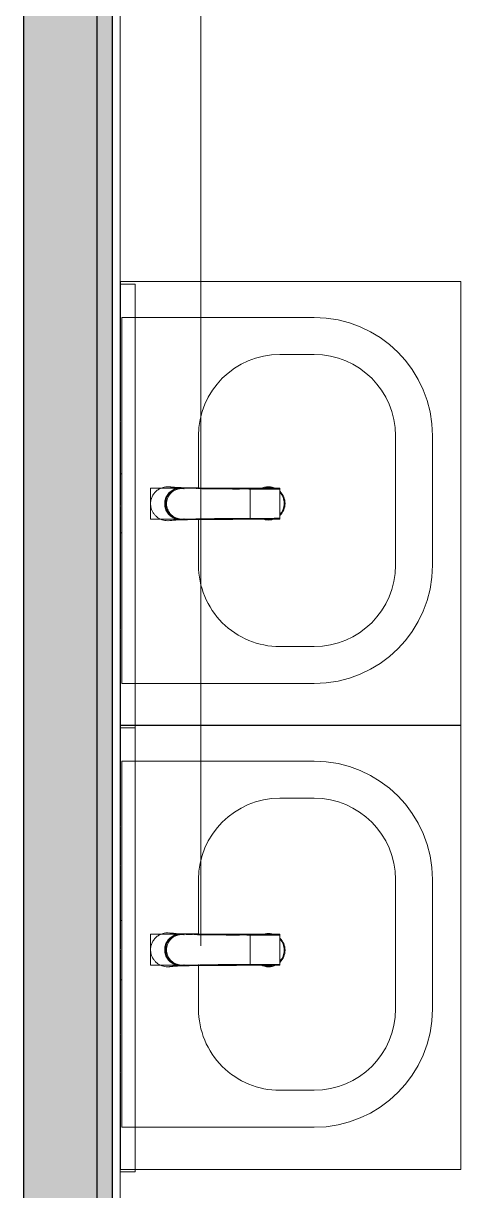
# Model space of a CAD drawing. Header units: millimetres. Extents: x 62702 to 101096, y -2454 to 12271.
# Drawn here: x 70320 to 70911, y 4801 to 6380 of the extents above; entities that cross this region are included whole.
import ezdxf

# ---------------------------------------------------------------- set-up
doc = ezdxf.new("R2010")
doc.units = ezdxf.units.MM
doc.linetypes.add('Осевая', pattern=[3175, 635, -476.25, 1587.5, -476.25])
for name, color, linetype, lineweight in [('0-1', 7, 'Continuous', 9), ('I-WALL', 7, 'Continuous', 9), ('P-SANR-FIXT', 7, 'Continuous', 9), ('P-SANR-FIXT-1', 7, 'Continuous', 13), ('Оси-2', 7, 'Осевая', 9)]:
    doc.layers.add(name, color=color, linetype=linetype, lineweight=lineweight)
for name, color, linetype, lineweight, true_color in [('A-WALL-1', 7, 'Continuous', 25, 0x3c3c3c), ('A-WALL-FNSH-1', 7, 'Continuous', 13, 0x3c3c3c), ('I-FURN-4', 7, 'Continuous', 9, 0xf0f0f0)]:
    doc.layers.add(name, color=color, linetype=linetype, lineweight=lineweight, true_color=true_color)

# ---------------------------------------------------------------- blocks, each defined once
blk = doc.blocks.new('зеркало круглое600д - 1_22д зеркало круглое d600-30456177-План разверток пом_3_10_ Этаж 3')
at = {"layer": 'I-FURN-4'}
for p, q in [((-300, 0), (300, 0)), ((-300, 0), (-300, -20)), ((300, -20), (300, 0)), ((-300, -20), (114.8, -20)), ((300, -20), (-300, -20)), ((114.8, -20), (212.1, -20)), ((212.1, -20), (294.2, -20)), ((294.2, -20), (300, -20))]:
    blk.add_line(p, q, dxfattribs=at)
blk = doc.blocks.new('зеркало круглое600д - 1_22д зеркало круглое d600-V2-План разверток пом_3_10_ Этаж 3')
at = {"layer": 'I-FURN-4'}
for p, q in [((-300, 0), (300, 0)), ((-300, 0), (-300, -20)), ((300, -20), (300, 0)), ((-300, -20), (300, -20)), ((300, -20), (-300, -20))]:
    blk.add_line(p, q, dxfattribs=at)
blk = doc.blocks.new('сифон - Для раковины-30615598-План разверток пом_3_10_ Этаж 3')
at = {"layer": 'P-SANR-FIXT'}
for p, q in [((200, 40), (198.1, 40)), ((200, 40), (200, 4.4)), ((200, 2.9), (200, -40)), ((198.1, -40), (200, -40))]:
    blk.add_line(p, q, dxfattribs=at)
at = {"layer": 'P-SANR-FIXT-1'}
for radius, start, end in [(22.5, 133.7338, 180), (22.5, 67.2152, 113.0759), (21.5, 72, 108), (22.5, 180, 225.6765), (21.5, 136.1578, 180), (21.5, 180, 223.3802), (22.5, 242.4252, 297.7301), (21.5, 245.8675, 293.8296)]:
    blk.add_arc((0, 0), radius, start, end, dxfattribs=at)
blk = doc.blocks.new('смеситель для раковины - Default-30615600-План разверток пом_3_10_ Этаж 3')
at = {"layer": '0-1'}
for p, q in [((19.7, 151.6), (-19.8, 151.6)), ((19.8, 111.8), (-19.8, 111.8)), ((-20.3, 110), (-20.4, 97.4)), ((20.4, 97.4), (20.3, 110)), ((-20.7, 17.2), (-20.7, 16.7)), ((20.8, 16.7), (20.8, 17.2)), ((-22.8, 3), (-21.8, 15.6))]:
    blk.add_line(p, q, dxfattribs=at)
at = {"layer": '0-1', "flags": 128}
for points in [[(-19.8, 151.6), (-20, 151.6), (-20.2, 151.6), (-20.3, 151.5), (-20.4, 151.5), (-20.5, 151.4), (-20.6, 151.3), (-20.6, 151.2), (-20.7, 151.1), (-20.7, 151.1), (-20.7, 151), (-20.7, 151), (-20.8, 150.9), (-20.8, 150.6), (-20.8, 149.7), (-20.8, 148.7), (-20.8, 147.7), (-20.9, 146.7), (-20.9, 145.3), (-21.1, 93.2)], [(19.7, 151.6), (20, 151.6), (20.2, 151.6), (20.4, 151.5), (20.5, 151.4), (20.6, 151.3), (20.6, 151.3), (20.7, 151.2), (20.7, 151.1), (20.7, 151.1), (20.7, 151), (20.8, 151), (20.8, 150.9), (20.8, 150.6)], [(-19.8, 111.8), (-19.9, 111.8), (-20, 111.8), (-20.1, 111.8), (-20.1, 111.7), (-20.2, 111.7), (-20.3, 111.6), (-20.3, 111.5), (-20.3, 111.5), (-20.3, 111.4), (-20.3, 111.4), (-20.3, 111.4), (-20.3, 111.3), (-20.3, 111.2), (-20.3, 111), (-20.3, 110.8), (-20.3, 110.6), (-20.3, 110.3), (-20.3, 110)], [(12.1, -0.1), (14.4, 1.7), (18.1, 6.1), (20.4, 11.5), (21.2, 17.2), (21.2, 36.2), (21.1, 56), (21, 111.4)], [(19.8, 111.8), (19.9, 111.8), (20, 111.8), (20.1, 111.8), (20.2, 111.7), (20.2, 111.6), (20.3, 111.6), (20.3, 111.5), (20.3, 111.5), (20.3, 111.4), (20.3, 111.4), (20.3, 111.3), (20.3, 111.1), (20.3, 110.9), (20.3, 110.7), (20.3, 110.4), (20.3, 110)], [(-21.8, 15.6), (-21.7, 19.7), (-21.6, 24.4), (-21.5, 30.8), (-21.4, 37.1), (-21.3, 49.4), (-21.2, 68.8), (-21.1, 88)], [(-18.9, 7.6), (-20, 10.3), (-20.8, 13.1), (-21.1, 18.6), (-21.1, 48.6), (-21.1, 93.2)], [(21.8, 15.6), (22.1, 11.2), (22.8, 3)]]:
    blk.add_lwpolyline(points, dxfattribs=at)
at = {"layer": 'P-SANR-FIXT'}
for p, q in [((21, 151.6), (-21, 151.6)), ((-21, 151.6), (-21, -23)), ((-19.7, 144), (-19.8, 111.7)), ((19.8, 111.7), (19.7, 144)), ((21, -23), (21, 151.6)), ((-21, 19.9), (-20.8, 19.8)), ((-20.4, 22), (-20.8, 19.8)), ((20.8, 19.8), (20.4, 22)), ((21, 19.9), (20.8, 19.8)), ((20.9, 18.5), (20.8, 19.8)), ((20.9, 18.4), (21.1, 18.4)), ((19.4, 12.9), (20.4, 11.1)), ((22.5, 5), (22.9, 0.9)), ((-0.6, -2.8), (0.6, -2.8)), ((-21, -23), (21, -23))]:
    blk.add_line(p, q, dxfattribs=at)
at = {"layer": 'P-SANR-FIXT', "flags": 128}
for points in [[(-21.1, 16.9), (-21.1, 42.2), (-21, 67.6), (-20.8, 118.3), (-20.7, 143.7), (-20.7, 149.4), (-20.8, 150.2), (-20.9, 145.3), (-20.9, 138.9), (-21.1, 88.1)], [(-20.1, 88.1), (-20.1, 99.6), (-20, 111), (-20, 122.4), (-19.9, 133.8), (-19.9, 145.2)], [(19.9, 145.2), (19.9, 138.9), (19.9, 132.6), (20, 126.2), (20, 119.9), (20, 113.5), (20, 107.2), (20.1, 100.8), (20.1, 94.5), (20.1, 88.1)], [(21.1, 88.1), (20.9, 138.9), (20.9, 145.3), (20.8, 150.2), (20.7, 149.4), (20.7, 143.7), (20.8, 118.3), (21, 67.6), (21.1, 42.2), (21.1, 16.9)], [(-21.1, 18.6), (-21.1, 18.6), (-21.1, 18.6), (-21, 18.6), (-21, 18.6), (-21, 18.5), (-20.9, 18.5), (-20.9, 18.5)], [(-21.1, 18.4), (-21.1, 18), (-21.1, 17.6), (-21.1, 17.2), (-21.1, 16.8), (-21.1, 16.4)], [(-20.8, 19.8), (-20.9, 19.2), (-20.9, 18.5)], [(21.1, 16.4), (21.1, 16.8), (21.1, 17.2), (21.1, 17.6), (21.1, 18), (21.1, 18.4)], [(-15.9, 4.1), (-13.1, 1.6), (-9.8, -0.4), (-6.1, -1.8), (-2.1, -2.5), (2.1, -2.5), (6.1, -1.8), (9.8, -0.4), (11.1, 0.4)], [(11.5, 0.5), (13.1, 1.6), (15.9, 4.1)], [(22.9, 0.9), (22.7, 3.2), (22.5, 5.6), (22.3, 7.9), (22.1, 10.8), (21.8, 15.2)], [(0.6, -3.9), (0.3, -3.9), (0.1, -3.9), (-0.1, -3.9), (-0.3, -3.9), (-0.6, -3.9)]]:
    blk.add_lwpolyline(points, dxfattribs=at)
at = {"layer": 'P-SANR-FIXT'}
for centre, major_axis, ratio, start_param, end_param in [((-19.8, 109.7), (-0.5, 0.002), 0.095846, 0.017294, 1.571164), ((19.8, 109.7), (0.5, 0.002), 0.095848, 4.711795, 6.265892), ((0, 17.2), (20.8, 0), 0.98634, 3.038054, 3.141593), ((0, 17.2), (20.8, 0), 0.98634, 3.141593, 3.441377), ((0, 16.7), (20.8, 0), 0.98634, 3.141593, 3.372062), ((0, 17.2), (-20.8, 0), 0.98634, 2.841808, 3.141593), ((0, 16.7), (20.8, 0), 0.98634, 6.052716, 6.283185), ((0, 17.2), (20.8, 0), 0.98634, 0, 0.103539), ((0, 16.7), (20.7, 0), 0.98634, 3.571127, 3.769911), ((0, 17.2), (20.8, 0), 0.98634, 3.613983, 5.358408), ((0, 16.7), (20.7, 0), 0.98634, 3.994763, 4.083653), ((0, 16.7), (20.8, 0), 0.98634, 5.376246, 5.846752), ((0, 17.2), (20.8, 0), 0.98634, 5.499139, 5.804813), ((0, 16.7), (20.7, 0), 0.98634, 4.276566, 4.39823), ((0, 16.7), (20.7, 0), 0.98634, 4.425478, 4.807479), ((0, 16.7), (20.8, 0), 0.98634, 4.9338, 5.10736)]:
    blk.add_ellipse(centre, major_axis=major_axis, ratio=ratio, start_param=start_param, end_param=end_param, dxfattribs=at)
for points, knots in [([(-19.9, 145.2), (-19.9, 146), (-19.9, 147.4), (-19.8, 149.3), (-19.8, 150.7), (-19.8, 151.5), (-19.8, 151.6), (-19.8, 151.6)], [0, 0, 0, 0, 0.1, 0.2, 0.3, 0.4, 0.4725859, 0.4725859, 0.4725859, 0.4725859]), ([(-19.8, 151.6), (-19.7, 151.6), (-19.7, 151.6), (-19.7, 151.2), (-19.7, 150), (-19.7, 148.3), (-19.7, 146.2), (-19.7, 144.8), (-19.7, 144)], [0.4728347, 0.4728347, 0.4728347, 0.4728347, 0.5, 0.6, 0.7, 0.8, 0.9, 1, 1, 1, 1]), ([(19.7, 144), (19.7, 144.8), (19.7, 146.2), (19.7, 148.3), (19.7, 150), (19.7, 151.2), (19.7, 151.6), (19.7, 151.6), (19.7, 151.6)], [0, 0, 0, 0, 0.1, 0.2, 0.3, 0.4, 0.5, 0.5274121, 0.5274121, 0.5274121, 0.5274121]), ([(19.7, 151.6), (19.8, 151.6), (19.8, 151.5), (19.8, 150.7), (19.8, 149.3), (19.9, 147.4), (19.9, 146), (19.9, 145.2)], [0.5275209, 0.5275209, 0.5275209, 0.5275209, 0.6, 0.7, 0.8, 0.9, 1, 1, 1, 1]), ([(-19.8, 111.8), (-19.8, 111.8), (-19.8, 111.7), (-19.8, 110.9), (-19.8, 110.1), (-19.8, 109.7)], [0.4695548, 0.4695548, 0.4695548, 0.4695548, 0.6, 0.8, 1, 1, 1, 1]), ([(19.8, 109.7), (19.8, 110.1), (19.8, 110.9), (19.8, 111.7), (19.8, 111.8), (19.8, 111.8)], [0, 0, 0, 0, 0.2, 0.4, 0.5304748, 0.5304748, 0.5304748, 0.5304748]), ([(-20.4, 97.4), (-20.4, 91.1), (-20.5, 81.8), (-20.6, 69.7), (-20.6, 60), (-20.7, 52.6), (-20.8, 47.4), (-20.8, 45.2), (-20.8, 43.5), (-20.9, 41.8), (-20.9, 39.8), (-20.9, 37.7), (-20.9, 36.2), (-20.9, 35.4), (-21, 34.1), (-21, 32.6), (-21, 31), (-21, 29.7), (-21, 28.6), (-21, 27.7), (-21, 26.8), (-21.1, 25.6), (-21.1, 22.9), (-21.1, 20.4), (-21.1, 18.4)], [0, 0, 0, 0, 0.222222, 0.333333, 0.444444, 0.583333, 0.618056, 0.652778, 0.670139, 0.6875, 0.722222, 0.756944, 0.774306, 0.782986, 0.791667, 0.826389, 0.84375, 0.861111, 0.878472, 0.887153, 0.895833, 0.913194, 0.930556, 1, 1, 1, 1]), ([(-20.5, 43.6), (-20.5, 44.1), (-20.5, 44.9), (-20.5, 45.9), (-20.4, 46.5), (-20.4, 47), (-20.4, 47.6), (-20.3, 48.2), (-20.3, 49.3), (-20.3, 50.8), (-20.3, 52.7), (-20.3, 54.8), (-20.2, 57.1), (-20.2, 60.5), (-20.1, 67), (-20, 78.4), (-19.9, 90.5), (-19.9, 97.4)], [0.3665203, 0.3665203, 0.3665203, 0.3665203, 0.3928571, 0.4107143, 0.4196429, 0.4285714, 0.4375, 0.4464286, 0.4642857, 0.5, 0.5357143, 0.5714286, 0.6071429, 0.6428571, 0.7142857, 0.8571429, 1, 1, 1, 1]), ([(19.9, 97.4), (19.9, 90.5), (20, 78.4), (20.1, 66.9), (20.2, 60.3), (20.3, 57), (20.3, 54.6), (20.3, 52.6), (20.3, 50.7), (20.3, 49.2), (20.4, 48.1), (20.4, 47.4), (20.4, 46.9), (20.4, 46.4), (20.4, 45.8), (20.4, 44.6), (20.4, 43), (20.4, 41.3), (20.5, 40), (20.5, 39.2), (20.6, 38.5), (20.7, 37.9), (20.7, 37.5)], [0, 0, 0, 0, 0.1428571, 0.2857143, 0.3571429, 0.3928571, 0.4285714, 0.4642857, 0.5, 0.5357143, 0.5535714, 0.5625, 0.5714286, 0.5803571, 0.5892857, 0.6071429, 0.6428571, 0.6785714, 0.6964286, 0.7053571, 0.7142857, 0.7301718, 0.7301718, 0.7301718, 0.7301718]), ([(21.1, 18.4), (21.1, 19.2), (21.1, 20.8), (21.1, 23.1), (21.1, 25), (21.1, 26.5), (21, 27.6), (21, 28.6), (21, 30), (21, 31.7), (21, 33.4), (21, 34.6), (20.9, 35.2), (20.9, 35.7), (20.9, 36.3), (20.9, 36.9), (20.9, 38.1), (20.9, 39.8), (20.9, 41.4), (20.8, 42.8), (20.8, 44.1), (20.8, 45.8), (20.8, 48.6), (20.7, 53.5), (20.6, 60.7), (20.6, 68.9), (20.5, 76.5), (20.5, 85.7), (20.4, 92.7), (20.4, 97.4)], [0, 0, 0, 0, 0.027778, 0.055556, 0.083333, 0.097222, 0.111111, 0.125, 0.138889, 0.166667, 0.194444, 0.208333, 0.215278, 0.222222, 0.229167, 0.236111, 0.25, 0.277778, 0.305556, 0.319444, 0.333333, 0.361111, 0.388889, 0.444444, 0.555556, 0.666667, 0.75, 0.833333, 1, 1, 1, 1]), ([(-21.1, 88.1), (-21.1, 85.7), (-21.1, 82.2), (-21.1, 77.5), (-21.2, 73.9), (-21.2, 70.4), (-21.2, 66.8), (-21.2, 63.9), (-21.2, 61.5), (-21.2, 59.8), (-21.2, 58), (-21.2, 55.7), (-21.3, 52.8), (-21.3, 49.3), (-21.3, 46), (-21.3, 42.6), (-21.4, 39.4), (-21.4, 36.2), (-21.5, 32.2), (-21.5, 27.5), (-21.7, 20.9), (-21.8, 17.2), (-21.8, 15.2)], [0, 0, 0, 0, 0.083333, 0.125, 0.166667, 0.208333, 0.25, 0.291667, 0.3125, 0.333333, 0.354167, 0.375, 0.416667, 0.458333, 0.5, 0.541667, 0.583333, 0.625, 0.666667, 0.75, 0.833333, 1, 1, 1, 1]), ([(20.1, 88.1), (20.1, 88.2), (20.2, 88.3), (20.4, 88.2), (20.5, 88), (20.6, 87.8), (20.7, 87.5), (20.7, 87.3), (20.8, 87.1), (20.9, 87), (20.9, 86.8), (20.9, 86.7)], [0, 0, 0, 0, 0.1, 0.19375, 0.25, 0.3, 0.35, 0.4, 0.45, 0.525, 0.575, 0.575, 0.575, 0.575]), ([(21.8, 15.2), (21.8, 16.4), (21.7, 19.4), (21.6, 24.2), (21.5, 28.2), (21.5, 30.6), (21.5, 32.4), (21.4, 34.1), (21.4, 35.8), (21.4, 37.3), (21.4, 38.7), (21.4, 39.8), (21.4, 41), (21.3, 42.6), (21.3, 44.7), (21.3, 47.5), (21.3, 50.9), (21.2, 55.1), (21.2, 60), (21.2, 65.1), (21.2, 69.9), (21.2, 74.5), (21.1, 80.6), (21.1, 85.1), (21.1, 88.1)], [0, 0, 0, 0, 0.142857, 0.285714, 0.357143, 0.392857, 0.428571, 0.464286, 0.5, 0.535714, 0.553571, 0.571429, 0.589286, 0.607143, 0.642857, 0.678571, 0.714286, 0.75, 0.785714, 0.821429, 0.857143, 0.892857, 0.928571, 1, 1, 1, 1]), ([(-21, 19.9), (-21, 20.5), (-20.9, 21.9), (-20.9, 23.9), (-20.9, 25.6), (-20.9, 26.9), (-20.9, 27.6), (-20.9, 28.1), (-20.9, 28.7), (-20.9, 29.4), (-21, 30.9), (-21, 33.1), (-21, 35.5), (-20.9, 37.4), (-20.9, 38.5), (-20.8, 39.3), (-20.7, 39.9), (-20.7, 40.2), (-20.7, 40.4)], [0, 0, 0, 0, 0.0357143, 0.0714286, 0.1071429, 0.125, 0.1339286, 0.1428571, 0.1517857, 0.1607143, 0.1785714, 0.2142857, 0.25, 0.2678571, 0.2857143, 0.2946429, 0.3035714, 0.311838, 0.311838, 0.311838, 0.311838]), ([(20.9, 33.9), (20.9, 33.6), (20.9, 32.5), (20.9, 30.9), (20.9, 29.2), (20.9, 28.3), (20.9, 27.5), (20.9, 26.8), (20.9, 25.6), (20.9, 23.9), (21, 21.9), (21, 20.5), (21, 19.9)], [0.7766981, 0.7766981, 0.7766981, 0.7766981, 0.7857143, 0.8214286, 0.8392857, 0.8571429, 0.8660714, 0.875, 0.8928571, 0.9285714, 0.9642857, 1, 1, 1, 1]), ([(-21, 19.9), (-21, 19.7), (-21, 19.5), (-21.1, 19.2), (-21.1, 18.9), (-21.1, 18.7), (-21.1, 18.6)], [0, 0, 0, 0, 0.333333, 0.5, 0.666667, 1, 1, 1, 1]), ([(-0.6, -3.9), (-1.6, -3.9), (-3.8, -3.7), (-7, -2.8), (-10, -1.5), (-12.8, 0.2), (-15.2, 2.3), (-17.3, 4.8), (-18.7, 7.1), (-19.6, 9), (-20.1, 10.6), (-20.6, 12.1), (-21, 14.3), (-21.1, 15.9), (-21.1, 16.9)], [0, 0, 0, 0, 0.1, 0.2, 0.3, 0.4, 0.5, 0.6, 0.7, 0.75, 0.8, 0.85, 0.9, 1, 1, 1, 1]), ([(-21.1, 16.4), (-21.1, 14.3), (-20.4, 11.1), (-18.7, 7.6), (-17.5, 5.8), (-16.4, 4.5), (-15.2, 3.2), (-13.9, 2.1), (-12.5, 1), (-10.9, 0.1), (-9.2, -0.7), (-6.9, -1.7), (-3.8, -2.5), (0, -2.8), (3.8, -2.5), (6.9, -1.7), (9, -0.9), (10.1, -0.3), (10.9, 0.1), (11.7, 0.5), (12.7, 1.2), (13.9, 2), (15, 3), (15.8, 3.8), (16.4, 4.5), (17, 5.2), (17.7, 6.2), (18.6, 7.6), (19.3, 9), (19.7, 9.9), (19.9, 10.5), (20, 10.9), (20.2, 11.2), (20.3, 11.7), (20.6, 12.6), (20.8, 13.8), (21, 15.1), (21.1, 16), (21.1, 16.4)], [0, 0, 0, 0, 0.111111, 0.166667, 0.194444, 0.222222, 0.25, 0.277778, 0.305556, 0.333333, 0.361111, 0.388889, 0.444444, 0.5, 0.555556, 0.611111, 0.638889, 0.652778, 0.666667, 0.680556, 0.694444, 0.722222, 0.75, 0.763889, 0.777778, 0.791667, 0.805556, 0.833333, 0.861111, 0.875, 0.881944, 0.888889, 0.895833, 0.902778, 0.916667, 0.944444, 0.972222, 1, 1, 1, 1]), ([(21.1, 16.9), (21.1, 15.9), (21, 13.7), (20.2, 10.6), (19, 7.6), (16.7, 3.9), (12.9, 0), (7.1, -3.1), (2.7, -3.9), (0.6, -3.9)], [0, 0, 0, 0, 0.1, 0.2, 0.3, 0.4, 0.6, 0.8, 1, 1, 1, 1]), ([(-21.8, 15.2), (-21.9, 13.9), (-22, 12.1), (-22.1, 10.1), (-22.2, 8.7), (-22.3, 7.5), (-22.4, 6.6), (-22.5, 5.7), (-22.6, 4.8), (-22.7, 3.8), (-22.8, 2.5), (-22.9, 1.5), (-22.9, 0.9)], [0, 0, 0, 0, 0.166667, 0.25, 0.333333, 0.416667, 0.5, 0.583333, 0.666667, 0.75, 0.833333, 1, 1, 1, 1]), ([(22.9, 0.3), (22.9, -2.5), (22.3, -6.4), (20, -11.4), (17.7, -14.7), (14.9, -17.6), (11.6, -20), (7.9, -21.7), (4.5, -22.6), (1.5, -23), (-1.9, -23), (-6, -22.4), (-10, -20.8), (-12.8, -19.1), (-14.8, -17.5), (-16.7, -15.8), (-18.8, -13.3), (-21.9, -8.1), (-22.9, -3.2), (-22.9, 0.3)], [0, 0, 0, 0, 0.111111, 0.166667, 0.222222, 0.277778, 0.333333, 0.388889, 0.444444, 0.479167, 0.513889, 0.583333, 0.652778, 0.6875, 0.722222, 0.756944, 0.791667, 0.861111, 1, 1, 1, 1]), ([(-20.8, 14.6), (-20.7, 14.1), (-20.6, 12.9), (-20.2, 11.6), (-20, 10.9)], [0, 0, 0, 0, 0.4, 1, 1, 1, 1]), ([(-20, 10.9), (-19.6, 9.8), (-18.5, 7.4), (-17, 5.2), (-15.9, 4.1)], [0, 0, 0, 0, 0.444444, 1, 1, 1, 1]), ([(15.9, 4.1), (16.7, 5), (18.4, 7.2), (19.5, 9.5), (20, 10.9)], [0, 0, 0, 0, 0.444444, 1, 1, 1, 1]), ([(20, 10.9), (20.2, 11.4), (20.5, 12.7), (20.7, 13.9), (20.8, 14.6)], [0, 0, 0, 0, 0.444444, 1, 1, 1, 1]), ([(-0.6, -3.9), (-0.6, -3.9), (-0.6, -3.7), (-0.6, -3.5), (-0.6, -3.1), (-0.6, -2.9), (-0.6, -2.8)], [0, 0, 0, 0, 0.363636, 0.545455, 0.727273, 1, 1, 1, 1]), ([(0.6, -3.9), (0.6, -3.9), (0.6, -3.7), (0.6, -3.5), (0.6, -3.1), (0.6, -2.9), (0.6, -2.8)], [0, 0, 0, 0, 0.363636, 0.545455, 0.727273, 1, 1, 1, 1])]:
    blk.add_open_spline(points, degree=3, knots=knots, dxfattribs=at)
for points in [[(-19.8, 111.8), (-19.8, 111.8), (-19.8, 111.8), (-19.8, 111.8)], [(19.8, 111.8), (19.8, 111.8), (19.8, 111.8), (19.8, 111.8)], [(-20.1, 88.1), (-20.4, 88.2), (-20.6, 88.2), (-20.8, 88.2)], [(-20, 85.7), (-20.1, 86.5), (-20.1, 87.3), (-20.1, 88.1)], [(20.1, 88.1), (20.1, 87.3), (20.1, 86.5), (20, 85.7)], [(-21.8, 15.2), (-21.8, 16.4), (-21.7, 17.6), (-21.4, 18.8)], [(-21.2, 19.5), (-21, 20.5), (-20.6, 21.4), (-20.2, 22.3)], [(-20.9, 18.4), (-21, 18.4), (-21.1, 18.4), (-21.1, 18.5)], [(-20.4, 22.5), (-20.7, 21.7), (-20.9, 20.8), (-21, 19.9)], [(-20.9, 18.3), (-20.9, 17.7), (-20.9, 16.5), (-20.8, 15.2), (-20.8, 14.6)], [(20.7, 19.9), (20.7, 17.5), (19.9, 12.6), (16.3, 6), (10.7, 1.1), (3.8, -1.6), (-3.7, -1.6), (-10.7, 1.1), (-16.3, 6), (-19.9, 12.6), (-20.7, 17.5), (-20.7, 19.9)], [(20.2, 22.3), (21.2, 20.1), (21.8, 17.6), (21.8, 15.2)], [(21, 19.9), (20.9, 20.8), (20.7, 21.7), (20.4, 22.5)], [(20.8, 14.6), (20.8, 15.2), (20.9, 16.5), (20.9, 17.8), (20.9, 18.4)], [(21.1, 18.5), (21.1, 18.5), (21, 18.5), (20.9, 18.5)], [(21.1, 18.5), (21.1, 18.6), (21.1, 18.7), (21.1, 18.9), (21.1, 19.2), (21.1, 19.4), (21, 19.6), (21, 19.8), (21, 19.9)], [(-22.9, 0.9), (-22.9, 2.2), (-22.8, 3.6), (-22.6, 4.9)], [(-20.4, 11.1), (-20.1, 11.7), (-19.8, 12.3), (-19.4, 12.9)], [(-3, -2.5), (-2.2, -2.7), (-1.4, -2.7), (-0.6, -2.8)]]:
    blk.add_open_spline(points, degree=3, dxfattribs=at)
blk = doc.blocks.new('сифон - Для раковины-30610345-План разверток пом_3_10_ Этаж 3')
at = {"layer": 'P-SANR-FIXT'}
for p, q in [((200, 40), (198.1, 40)), ((200, 40), (200, 0.2)), ((200, -1.4), (200, -40)), ((198.1, -40), (200, -40))]:
    blk.add_line(p, q, dxfattribs=at)
at = {"layer": 'P-SANR-FIXT-1'}
for radius, start, end in [(22.5, 134.3235, 180), (22.5, 62.2699, 117.5748), (21.5, 66.1704, 114.1325), (22.5, 180, 226.2662), (21.5, 136.6198, 180), (21.5, 180, 223.8422), (22.5, 246.9241, 292.7848), (21.5, 252, 288)]:
    blk.add_arc((0, 0), radius, start, end, dxfattribs=at)
blk = doc.blocks.new('смеситель для раковины - Default-30607276-План разверток пом_3_10_ Этаж 3')
at = {"layer": '0-1'}
for p, q in [((22.8, -3), (21.8, -15.6)), ((-20.7, -16.7), (-20.7, -17.2)), ((20.8, -17.2), (20.8, -16.7)), ((-20.4, -97.4), (-20.3, -110)), ((20.3, -110), (20.4, -97.4)), ((-19.8, -111.8), (19.8, -111.8)), ((-19.8, -151.6), (19.7, -151.6))]:
    blk.add_line(p, q, dxfattribs=at)
at = {"layer": '0-1', "flags": 128}
for points in [[(12.1, 0.1), (14.4, -1.7), (18.1, -6.1), (20.4, -11.5), (21.2, -17.2), (21.2, -36.2), (21.1, -56), (21, -111.4)], [(-21.8, -15.6), (-22.1, -11.2), (-22.8, -3)], [(-18.9, -7.6), (-20, -10.3), (-20.8, -13.1), (-21.1, -18.6), (-21.1, -48.6), (-21.1, -93.2)], [(20.8, -150.7), (20.8, -150.6), (20.7, -150.3), (20.7, -149.8), (20.7, -149), (20.8, -147.8), (20.8, -146.9), (20.8, -145.1), (20.8, -142.9), (20.9, -128.2), (21.1, -55.9), (21.1, -88)], [(-20.7, -150.6), (-20.7, -150.5), (-20.7, -150.2), (-20.7, -149.8), (-20.7, -149.1), (-20.7, -148.1), (-20.7, -147.4), (-20.7, -146.4), (-20.7, -144.9), (-20.8, -144), (-20.8, -120.4), (-21.1, -93.2)], [(-19.8, -111.8), (-19.9, -111.8), (-20, -111.8), (-20.1, -111.8), (-20.1, -111.7), (-20.2, -111.7), (-20.3, -111.6), (-20.3, -111.5), (-20.3, -111.5), (-20.3, -111.4), (-20.3, -111.4), (-20.3, -111.4), (-20.3, -111.3), (-20.3, -111.2), (-20.3, -111), (-20.3, -110.8), (-20.3, -110.6), (-20.3, -110.3), (-20.3, -110)], [(20.3, -110), (20.3, -110.3), (20.3, -110.5), (20.3, -110.8), (20.3, -111), (20.3, -111.1), (20.3, -111.3), (20.3, -111.5), (20.3, -111.5), (20.3, -111.5), (20.2, -111.6), (20.2, -111.7), (20.1, -111.7), (20.1, -111.8), (19.8, -111.8)], [(20.9, -146.2), (20.9, -147.7), (20.8, -148.8), (20.8, -149.8), (20.8, -150.4), (20.7, -151.2), (20.6, -151.3), (20.5, -151.4), (20.4, -151.5), (20.2, -151.6), (20, -151.6), (19.7, -151.6)]]:
    blk.add_lwpolyline(points, dxfattribs=at)
at = {"layer": 'P-SANR-FIXT'}
for p, q in [((-21, -151.6), (-21, 23)), ((-21, 23), (21, 23)), ((21, 23), (21, -151.6)), ((0.6, 2.8), (-0.6, 2.8)), ((20.4, -11.1), (19.4, -12.9)), ((22.9, -0.9), (22.5, -5)), ((-20.8, -19.8), (-21, -19.9)), ((-20.8, -19.8), (-20.4, -22)), ((20.4, -22), (20.8, -19.8)), ((20.8, -19.8), (20.9, -18.5)), ((20.8, -19.8), (21, -19.9)), ((21.1, -18.4), (20.9, -18.4)), ((-19.8, -111.7), (-19.7, -144)), ((19.7, -144), (19.8, -111.7)), ((21, -151.6), (-21, -151.6))]:
    blk.add_line(p, q, dxfattribs=at)
at = {"layer": 'P-SANR-FIXT', "flags": 128}
for points in [[(11.1, -0.4), (9.8, 0.4), (6.1, 1.8), (2.1, 2.5), (-2.1, 2.5), (-6.1, 1.8), (-9.8, 0.4), (-13.1, -1.6), (-15.9, -4.1)], [(-0.6, 3.9), (-0.3, 3.9), (-0.1, 3.9), (0.1, 3.9), (0.3, 3.9), (0.6, 3.9)], [(15.9, -4.1), (13.1, -1.6), (11.5, -0.5)], [(21.8, -15.2), (22.1, -10.8), (22.3, -7.9), (22.5, -5.6), (22.7, -3.2), (22.9, -0.9)], [(-21.1, -16.4), (-21.1, -16.8), (-21.1, -17.2), (-21.1, -17.6), (-21.1, -18), (-21.1, -18.4)], [(-21.1, -88.1), (-20.9, -138.9), (-20.9, -145.3), (-20.8, -150.2), (-20.7, -149.4), (-20.7, -143.7), (-20.8, -118.3), (-21, -67.6), (-21.1, -42.2), (-21.1, -16.9)], [(-20.9, -18.5), (-20.9, -18.5), (-21, -18.5), (-21, -18.6), (-21, -18.6), (-21.1, -18.6), (-21.1, -18.6), (-21.1, -18.6)], [(-20.9, -18.5), (-20.9, -19.2), (-20.8, -19.8)], [(21.1, -16.9), (21.1, -42.2), (21, -67.6), (20.8, -118.3), (20.7, -143.7), (20.7, -149.4), (20.8, -150.2), (20.9, -145.3), (20.9, -138.9), (21.1, -88.1)], [(21.1, -18.4), (21.1, -18), (21.1, -17.6), (21.1, -17.2), (21.1, -16.8), (21.1, -16.4)], [(-19.9, -145.2), (-19.9, -133.8), (-20, -122.4), (-20, -111), (-20.1, -99.6), (-20.1, -88.1)], [(20.1, -88.1), (20.1, -94.5), (20.1, -100.8), (20, -107.2), (20, -113.5), (20, -119.9), (20, -126.2), (19.9, -132.6), (19.9, -138.9), (19.9, -145.2)]]:
    blk.add_lwpolyline(points, dxfattribs=at)
at = {"layer": 'P-SANR-FIXT'}
for centre, major_axis, ratio, start_param, end_param in [((0, -17.2), (20.8, 0), 0.98634, 0.924777, 2.669203), ((0, -16.7), (20.8, 0), 0.98634, 1.475706, 1.963907), ((0, -16.7), (20.8, 0), 0.98634, 1.175826, 1.349386), ((0, -17.2), (-20.8, 0), 0.98634, 5.983401, 6.283185), ((0, -16.7), (20.8, 0), 0.98634, 2.911123, 3.141593), ((0, -16.7), (20.8, 0), 0.98634, 2.513274, 2.712058), ((0, -16.7), (20.8, 0), 0.98634, 2.199532, 2.288423), ((0, -16.7), (20.8, 0), 0.98634, 0.436433, 0.906939), ((0, -17.2), (20.8, 0), 0.98634, 0.478372, 0.784046), ((0, -17.2), (20.8, 0), 0.98634, 0, 0.299784), ((0, -16.7), (20.8, 0), 0.98634, 0, 0.23047), ((0, -17.2), (20.8, 0), 0.98634, 3.141593, 3.245131), ((0, -17.2), (20.8, 0), 0.98634, 6.179646, 6.283185), ((-19.8, -109.7), (0.5, 0.002), 0.095848, 1.570429, 3.124299), ((19.8, -109.7), (-0.5, 0.002), 0.095846, 3.158887, 4.712983)]:
    blk.add_ellipse(centre, major_axis=major_axis, ratio=ratio, start_param=start_param, end_param=end_param, dxfattribs=at)
for points, knots in [([(-22.9, -0.3), (-22.9, 2.5), (-22.3, 6.4), (-20, 11.4), (-17.7, 14.7), (-14.9, 17.6), (-11.6, 20), (-7.9, 21.7), (-4.5, 22.6), (-1.5, 23), (1.9, 23), (6, 22.4), (10, 20.8), (12.8, 19.1), (14.8, 17.5), (16.7, 15.8), (18.8, 13.3), (21.9, 8.1), (22.9, 3.2), (22.9, -0.3)], [0, 0, 0, 0, 0.111111, 0.166667, 0.222222, 0.277778, 0.333333, 0.388889, 0.444444, 0.479167, 0.513889, 0.583333, 0.652778, 0.6875, 0.722222, 0.756944, 0.791667, 0.861111, 1, 1, 1, 1]), ([(-21.1, -16.9), (-21.1, -15.9), (-21, -14.3), (-20.6, -12.1), (-20.1, -10.6), (-19.6, -9), (-18.7, -7.1), (-17.3, -4.8), (-15.2, -2.3), (-12.8, -0.2), (-10, 1.5), (-7, 2.8), (-3.8, 3.7), (-1.6, 3.9), (-0.6, 3.9)], [0, 0, 0, 0, 0.1, 0.15, 0.2, 0.25, 0.3, 0.4, 0.5, 0.6, 0.7, 0.8, 0.9, 1, 1, 1, 1]), ([(21.1, -16.4), (21.1, -16), (21, -15.1), (20.8, -13.8), (20.6, -12.6), (20.3, -11.7), (20.2, -11.2), (20, -10.9), (19.9, -10.5), (19.7, -9.9), (19.3, -9), (18.6, -7.6), (17.7, -6.2), (17, -5.2), (16.4, -4.5), (15.8, -3.8), (15, -3), (13.9, -2), (12.7, -1.2), (11.7, -0.5), (10.9, -0.1), (10.1, 0.3), (9, 0.9), (6.9, 1.7), (2.6, 2.8), (-2.6, 2.8), (-6.9, 1.7), (-9.2, 0.7), (-11.2, -0.2), (-13.2, -1.5), (-14.9, -2.9), (-16.1, -4.2), (-17.3, -5.5), (-18.5, -7.2), (-19.6, -9.3), (-20.7, -12.4), (-21.1, -14.8), (-21.1, -16.4)], [0, 0, 0, 0, 0.027778, 0.055556, 0.083333, 0.097222, 0.104167, 0.111111, 0.118056, 0.125, 0.138889, 0.166667, 0.194444, 0.208333, 0.222222, 0.236111, 0.25, 0.277778, 0.305556, 0.319444, 0.333333, 0.347222, 0.361111, 0.388889, 0.444444, 0.555556, 0.611111, 0.638889, 0.666667, 0.708333, 0.75, 0.770833, 0.791667, 0.833333, 0.875, 0.916667, 1, 1, 1, 1]), ([(-0.6, 2.8), (-0.6, 2.9), (-0.6, 3.2), (-0.6, 3.6), (-0.6, 3.8), (-0.6, 3.9), (-0.6, 3.9)], [0, 0, 0, 0, 0.363636, 0.545455, 0.727273, 1, 1, 1, 1]), ([(0.6, 3.9), (2.7, 3.9), (7.1, 3.1), (12.9, 0), (16.7, -3.9), (19, -7.6), (20.2, -10.6), (21, -13.7), (21.1, -15.9), (21.1, -16.9)], [0, 0, 0, 0, 0.2, 0.4, 0.6, 0.7, 0.8, 0.9, 1, 1, 1, 1]), ([(0.6, 2.8), (0.6, 2.9), (0.6, 3.2), (0.6, 3.6), (0.6, 3.8), (0.6, 3.9), (0.6, 3.9)], [0, 0, 0, 0, 0.363636, 0.545455, 0.727273, 1, 1, 1, 1]), ([(-22.9, -0.9), (-22.9, -1.5), (-22.8, -2.5), (-22.7, -3.8), (-22.6, -4.8), (-22.5, -5.7), (-22.4, -6.6), (-22.3, -7.5), (-22.2, -8.7), (-22.1, -10.1), (-22, -12.1), (-21.9, -13.9), (-21.8, -15.2)], [0, 0, 0, 0, 0.166667, 0.25, 0.333333, 0.416667, 0.5, 0.583333, 0.666667, 0.75, 0.833333, 1, 1, 1, 1]), ([(-21.8, -15.2), (-21.8, -16.2), (-21.7, -18.4), (-21.6, -22.6), (-21.5, -27.6), (-21.4, -33.2), (-21.4, -38.3), (-21.3, -42.6), (-21.3, -45.9), (-21.3, -49.3), (-21.3, -52.8), (-21.2, -55.7), (-21.2, -58), (-21.2, -59.8), (-21.2, -61.5), (-21.2, -63.9), (-21.2, -66.8), (-21.2, -70.4), (-21.2, -73.9), (-21.1, -77.5), (-21.1, -82.2), (-21.1, -85.7), (-21.1, -88.1)], [0, 0, 0, 0, 0.083333, 0.166667, 0.25, 0.333333, 0.416667, 0.458333, 0.5, 0.541667, 0.583333, 0.625, 0.645833, 0.666667, 0.6875, 0.708333, 0.75, 0.791667, 0.833333, 0.875, 0.916667, 1, 1, 1, 1]), ([(-20, -10.9), (-20.1, -11.4), (-20.5, -12.6), (-20.7, -13.9), (-20.8, -14.6)], [0, 0, 0, 0, 0.4, 1, 1, 1, 1]), ([(-15.9, -4.1), (-16.7, -5), (-18.4, -7.2), (-19.5, -9.5), (-20, -10.9)], [0, 0, 0, 0, 0.444444, 1, 1, 1, 1]), ([(20, -10.9), (19.6, -9.8), (18.5, -7.4), (17, -5.2), (15.9, -4.1)], [0, 0, 0, 0, 0.444444, 1, 1, 1, 1]), ([(20.8, -14.6), (20.7, -14.1), (20.5, -12.8), (20.2, -11.6), (20, -10.9)], [0, 0, 0, 0, 0.444444, 1, 1, 1, 1]), ([(21.1, -88.1), (21.1, -85.1), (21.1, -80.6), (21.2, -74.5), (21.2, -69.9), (21.2, -65.1), (21.2, -60), (21.2, -55.1), (21.3, -50.9), (21.3, -47.5), (21.3, -44.7), (21.3, -42.6), (21.4, -41), (21.4, -39.8), (21.4, -38.7), (21.4, -37.3), (21.4, -35.8), (21.4, -34.1), (21.5, -32.1), (21.5, -29.7), (21.5, -27), (21.6, -24.6), (21.7, -21.6), (21.7, -18.3), (21.8, -16.1), (21.8, -15.2)], [0, 0, 0, 0, 0.071429, 0.107143, 0.142857, 0.178571, 0.214286, 0.25, 0.285714, 0.321429, 0.357143, 0.392857, 0.410714, 0.428571, 0.446429, 0.464286, 0.5, 0.535714, 0.571429, 0.625, 0.678571, 0.732143, 0.785714, 0.892857, 1, 1, 1, 1]), ([(-21.1, -18.4), (-21.1, -19.2), (-21.1, -20.8), (-21.1, -23.1), (-21.1, -25), (-21, -26.5), (-21, -27.6), (-21, -28.6), (-21, -30), (-21, -31.7), (-21, -33.4), (-21, -34.6), (-20.9, -35.2), (-20.9, -35.7), (-20.9, -36.3), (-20.9, -36.9), (-20.9, -38.1), (-20.9, -39.8), (-20.9, -41.4), (-20.8, -42.8), (-20.8, -44.1), (-20.8, -45.8), (-20.8, -48.6), (-20.7, -53.5), (-20.6, -60.7), (-20.6, -68.9), (-20.5, -76.5), (-20.5, -85.7), (-20.4, -92.7), (-20.4, -97.4)], [0, 0, 0, 0, 0.027778, 0.055556, 0.083333, 0.097222, 0.111111, 0.125, 0.138889, 0.166667, 0.194444, 0.208333, 0.215278, 0.222222, 0.229167, 0.236111, 0.25, 0.277778, 0.305556, 0.319444, 0.333333, 0.361111, 0.388889, 0.444444, 0.555556, 0.666667, 0.75, 0.833333, 1, 1, 1, 1]), ([(-21.1, -18.6), (-21.1, -18.7), (-21.1, -18.9), (-21.1, -19.2), (-21, -19.5), (-21, -19.7), (-21, -19.9)], [0, 0, 0, 0, 0.333333, 0.5, 0.666667, 1, 1, 1, 1]), ([(-20.7, -40.4), (-20.7, -40.2), (-20.7, -39.9), (-20.8, -39.3), (-20.9, -38.5), (-20.9, -37.4), (-21, -35.5), (-21, -33.1), (-21, -30.9), (-20.9, -29.4), (-20.9, -28.7), (-20.9, -28.1), (-20.9, -27.6), (-20.9, -26.9), (-20.9, -25.6), (-20.9, -23.9), (-20.9, -21.9), (-21, -20.5), (-21, -19.9)], [0.688162, 0.688162, 0.688162, 0.688162, 0.6964286, 0.7053571, 0.7142857, 0.7321429, 0.75, 0.7857143, 0.8214286, 0.8392857, 0.8482143, 0.8571429, 0.8660714, 0.875, 0.8928571, 0.9285714, 0.9642857, 1, 1, 1, 1]), ([(20.4, -97.4), (20.4, -91.1), (20.5, -81.8), (20.6, -69.7), (20.7, -60), (20.7, -52.6), (20.8, -47.4), (20.8, -45.2), (20.8, -43.5), (20.9, -41.8), (20.9, -39.8), (20.9, -37.7), (20.9, -36.2), (20.9, -35.4), (21, -34.1), (21, -32.6), (21, -31), (21, -29.7), (21, -28.6), (21, -27.7), (21, -26.8), (21.1, -25.6), (21.1, -22.9), (21.1, -20.4), (21.1, -18.4)], [0, 0, 0, 0, 0.222222, 0.333333, 0.444444, 0.583333, 0.618056, 0.652778, 0.670139, 0.6875, 0.722222, 0.756944, 0.774306, 0.782986, 0.791667, 0.826389, 0.84375, 0.861111, 0.878472, 0.887153, 0.895833, 0.913194, 0.930556, 1, 1, 1, 1]), ([(21, -19.9), (21, -20.5), (21, -21.9), (20.9, -23.9), (20.9, -25.6), (20.9, -26.8), (20.9, -27.5), (20.9, -28.3), (20.9, -29.2), (20.9, -30.9), (20.9, -32.5), (20.9, -33.6), (20.9, -33.9)], [0, 0, 0, 0, 0.0357143, 0.0714286, 0.1071429, 0.125, 0.1339286, 0.1428571, 0.1607143, 0.1785714, 0.2142857, 0.2233019, 0.2233019, 0.2233019, 0.2233019]), ([(-19.9, -97.4), (-19.9, -90.5), (-20, -78.4), (-20.1, -67), (-20.2, -60.5), (-20.2, -57.1), (-20.3, -54.8), (-20.3, -52.7), (-20.3, -50.8), (-20.3, -49.3), (-20.3, -48.2), (-20.4, -47.6), (-20.4, -47), (-20.4, -46.5), (-20.5, -45.9), (-20.5, -44.9), (-20.5, -44.1), (-20.5, -43.6)], [0, 0, 0, 0, 0.1428571, 0.2857143, 0.3571429, 0.3928571, 0.4285714, 0.4642857, 0.5, 0.5357143, 0.5535714, 0.5625, 0.5714286, 0.5803571, 0.5892857, 0.6071429, 0.6334797, 0.6334797, 0.6334797, 0.6334797]), ([(20.7, -37.5), (20.7, -37.9), (20.6, -38.5), (20.5, -39.2), (20.5, -40), (20.4, -41.3), (20.4, -43), (20.4, -44.6), (20.4, -45.8), (20.4, -46.4), (20.4, -46.9), (20.4, -47.4), (20.4, -48.1), (20.3, -49.2), (20.3, -50.7), (20.3, -52.6), (20.3, -54.6), (20.3, -57), (20.2, -60.3), (20.1, -66.9), (20, -78.4), (19.9, -90.5), (19.9, -97.4)], [0.2698282, 0.2698282, 0.2698282, 0.2698282, 0.2857143, 0.2946429, 0.3035714, 0.3214286, 0.3571429, 0.3928571, 0.4107143, 0.4196429, 0.4285714, 0.4375, 0.4464286, 0.4642857, 0.5, 0.5357143, 0.5714286, 0.6071429, 0.6428571, 0.7142857, 0.8571429, 1, 1, 1, 1]), ([(21, -86.6), (20.9, -86.7), (20.9, -86.8), (20.9, -87), (20.8, -87.2), (20.7, -87.5), (20.6, -87.8), (20.5, -88), (20.4, -88.2), (20.3, -88.3), (20.2, -88.2), (20.1, -88.1)], [0.4, 0.4, 0.4, 0.4, 0.4375, 0.5, 0.6, 0.65, 0.7, 0.75, 0.79375, 0.875, 1, 1, 1, 1]), ([(-19.8, -109.7), (-19.8, -110.1), (-19.8, -110.9), (-19.8, -111.7), (-19.8, -111.8), (-19.8, -111.8)], [0, 0, 0, 0, 0.2, 0.4, 0.5304452, 0.5304452, 0.5304452, 0.5304452]), ([(19.8, -111.8), (19.8, -111.8), (19.8, -111.7), (19.8, -110.9), (19.8, -110.1), (19.8, -109.7)], [0.4695252, 0.4695252, 0.4695252, 0.4695252, 0.6, 0.8, 1, 1, 1, 1]), ([(-19.8, -151.6), (-19.8, -151.6), (-19.8, -151.4), (-19.8, -149.5), (-19.9, -146.7), (-19.9, -145.2)], [0.5274141, 0.5274141, 0.5274141, 0.5274141, 0.6, 0.8, 1, 1, 1, 1]), ([(-19.7, -144), (-19.7, -145.5), (-19.7, -148.5), (-19.7, -151.2), (-19.7, -151.6), (-19.8, -151.6)], [0, 0, 0, 0, 0.2, 0.4, 0.5271653, 0.5271653, 0.5271653, 0.5271653]), ([(19.7, -151.6), (19.7, -151.6), (19.7, -151.6), (19.7, -151.2), (19.7, -150), (19.7, -148.3), (19.7, -146.2), (19.7, -144.8), (19.7, -144)], [0.4725879, 0.4725879, 0.4725879, 0.4725879, 0.5, 0.6, 0.7, 0.8, 0.9, 1, 1, 1, 1]), ([(19.9, -145.2), (19.9, -146), (19.9, -147.4), (19.8, -149.3), (19.8, -150.7), (19.8, -151.5), (19.8, -151.6), (19.7, -151.6)], [0, 0, 0, 0, 0.1, 0.2, 0.3, 0.4, 0.4724791, 0.4724791, 0.4724791, 0.4724791])]:
    blk.add_open_spline(points, degree=3, knots=knots, dxfattribs=at)
for points in [[(-20.7, -19.9), (-20.7, -17.5), (-19.9, -12.6), (-16.3, -6), (-10.7, -1.1), (-3.7, 1.6), (3.8, 1.6), (10.7, -1.1), (16.3, -6), (19.9, -12.6), (20.7, -17.5), (20.7, -19.9)], [(-0.6, 2.8), (-1.4, 2.7), (-2.2, 2.7), (-3, 2.5)], [(-22.6, -4.9), (-22.8, -3.6), (-22.9, -2.2), (-22.9, -0.9)], [(-21.4, -18.8), (-21.7, -17.6), (-21.8, -16.4), (-21.8, -15.2)], [(-20.8, -14.6), (-20.8, -15.2), (-20.9, -16.5), (-20.9, -17.7), (-20.9, -18.3)], [(-19.4, -12.9), (-19.8, -12.3), (-20.1, -11.7), (-20.4, -11.1)], [(21.8, -15.2), (21.8, -17.6), (21.2, -20.1), (20.2, -22.3)], [(20.9, -18.4), (20.9, -17.8), (20.9, -16.5), (20.8, -15.2), (20.8, -14.6)], [(-20.2, -22.3), (-20.6, -21.4), (-21, -20.5), (-21.2, -19.5)], [(-21.1, -18.5), (-21.1, -18.4), (-21, -18.4), (-20.9, -18.4)], [(-21, -19.9), (-20.9, -20.8), (-20.7, -21.7), (-20.4, -22.5)], [(20.4, -22.5), (20.7, -21.7), (20.9, -20.8), (21, -19.9)], [(20.9, -18.5), (21, -18.5), (21.1, -18.5), (21.1, -18.5)], [(21, -19.9), (21, -19.8), (21, -19.6), (21.1, -19.4), (21.1, -19.2), (21.1, -18.9), (21.1, -18.7), (21.1, -18.6), (21.1, -18.5)], [(-20.8, -88.2), (-20.7, -88.2), (-20.5, -88.2), (-20.2, -88.1), (-20.1, -88.1)], [(-20.1, -88.1), (-20.1, -87.3), (-20.1, -86.5), (-20, -85.7)], [(20, -85.7), (20.1, -86.5), (20.1, -87.3), (20.1, -88.1)], [(-19.8, -111.8), (-19.8, -111.8), (-19.8, -111.8), (-19.8, -111.8)], [(19.8, -111.8), (19.8, -111.8), (19.8, -111.8), (19.8, -111.8)]]:
    blk.add_open_spline(points, degree=3, dxfattribs=at)
blk = doc.blocks.new('Мебель_универсальная - 1_250-31405634-План разверток пом_3_10_ Этаж 3')
at = {"layer": 'I-FURN-4'}
for p, q in [((300, 230), (-300, 230)), ((-300, 230), (-300, -230)), ((-300, -230), (-300, 230)), ((-300, 230), (300, 230)), ((300, -210.3), (300, 230)), ((300, 230), (300, -210.3)), ((300, -230), (300, -210.3)), ((300, -210.3), (300, -230)), ((-300, -230), (-296.3, -230)), ((-296.3, -230), (-300, -230)), ((-296.3, -230), (-290.6, -230)), ((-290.6, -230), (-296.3, -230)), ((-290.4, -230), (-273.5, -230)), ((-273.5, -230), (-290.4, -230)), ((-273.2, -230), (-245.8, -230)), ((-245.8, -230), (-273.2, -230)), ((-245.3, -230), (-208.5, -230)), ((-208.5, -230), (-245.3, -230)), ((-207.9, -230), (-163, -230)), ((-163, -230), (-207.9, -230)), ((-162.4, -230), (-111.2, -230)), ((-111.2, -230), (-162.4, -230)), ((-110.4, -230), (2.8, -230)), ((-40, -230), (-110.4, -230)), ((4.4, -230), (117.7, -230)), ((117.7, -230), (40, -230)), ((118.4, -230), (169.6, -230)), ((169.6, -230), (118.4, -230)), ((170.3, -230), (215.2, -230)), ((215.2, -230), (170.3, -230)), ((215.8, -230), (252.6, -230)), ((252.6, -230), (215.8, -230)), ((253.1, -230), (280.4, -230)), ((280.4, -230), (253.1, -230)), ((280.8, -230), (297.6, -230)), ((297.6, -230), (280.8, -230)), ((297.9, -230), (300, -230)), ((300, -230), (297.9, -230))]:
    blk.add_line(p, q, dxfattribs=at)
blk = doc.blocks.new('Мебель_универсальная - 1_250-31406785-План разверток пом_3_10_ Этаж 3')
at = {"layer": 'I-FURN-4'}
for p, q in [((300, 230), (-300, 230)), ((-300, 230), (-300, -210.3)), ((-300, -210.3), (-300, 230)), ((-300, 230), (300, 230)), ((300, -210.3), (300, 230)), ((300, 230), (300, -210.3)), ((-300, -210.3), (-300, -230)), ((-300, -230), (-300, -210.3)), ((300, -230), (300, -210.3)), ((300, -210.3), (300, -230)), ((-300, -230), (-297, -230)), ((-297, -230), (-300, -230)), ((-296.9, -230), (-291.2, -230)), ((-291.2, -230), (-296.9, -230)), ((-290.9, -230), (-274.1, -230)), ((-274.1, -230), (-290.9, -230)), ((-273.7, -230), (-246.4, -230)), ((-246.4, -230), (-273.7, -230)), ((-245.9, -230), (-209.1, -230)), ((-209.1, -230), (-245.9, -230)), ((-208.5, -230), (-163.6, -230)), ((-163.6, -230), (-208.5, -230)), ((-162.9, -230), (-111.7, -230)), ((-111.7, -230), (-162.9, -230)), ((-111, -230), (2.3, -230)), ((-36.4, -230), (-111, -230)), ((3.8, -230), (117.1, -230)), ((117.1, -230), (43.6, -230)), ((117.9, -230), (169, -230)), ((169, -230), (117.9, -230)), ((169.7, -230), (214.6, -230)), ((214.6, -230), (169.7, -230)), ((215.2, -230), (252, -230)), ((252, -230), (215.2, -230)), ((252.5, -230), (279.9, -230)), ((279.9, -230), (252.5, -230)), ((280.2, -230), (297.1, -230)), ((297.1, -230), (280.2, -230)), ((297.3, -230), (300, -230)), ((300, -230), (297.3, -230))]:
    blk.add_line(p, q, dxfattribs=at)
blk = doc.blocks.new('Раковина SE09 - гибкая подводка_ 640х550х165 PN6_3_ ХВ_ГВ накидная гайка BP DN15_ К-гл_кон_ П DN 50-31404862-План разверток пом_3_10_ Этаж 3')
at = {"layer": 'P-SANR-FIXT'}
for p, q in [((80, 420), (-95, 420)), ((-95, 370), (80, 370)), ((-255, 260), (-255, 17.8)), ((-205, 213.6), (-205, 260)), ((190, 260), (190, 213.6)), ((240, 17.8), (240, 260)), ((-20.1, 103.6), (-95, 103.6)), ((80, 103.6), (20.1, 103.6)), ((-255, 17.8), (-255, 0)), ((240, 0), (240, 17.8)), ((-255, 0), (-246.2, 0)), ((-245.4, 0), (240, 0))]:
    blk.add_line(p, q, dxfattribs=at)
for centre, radius, start, end in [((-95, 260), 160, 90, 180), ((80, 260), 160, 360, 90), ((-95, 260), 110, 90, 180), ((80, 260), 110, 360, 90), ((-95, 213.6), 110, 180, 270), ((80, 213.6), 110, 270, 360)]:
    blk.add_arc(centre, radius, start, end, dxfattribs=at)
blk = doc.blocks.new('Раковина SE09 - гибкая подводка_ 640х550х165 PN6_3_ ХВ_ГВ накидная гайка BP DN15_ К-гл_кон_ П DN 50-V12-План разверток пом_3_10_ Этаж 3')
at = {"layer": 'P-SANR-FIXT'}
for p, q in [((80, 420), (-95, 420)), ((-95, 370), (80, 370)), ((-255, 260), (-255, 17.8)), ((-205, 213.6), (-205, 260)), ((190, 260), (190, 213.6)), ((240, 17.8), (240, 260)), ((-23.2, 103.6), (-95, 103.6)), ((80, 103.6), (17, 103.6)), ((-255, 17.8), (-255, 0)), ((240, 0), (240, 17.8)), ((-255, 0), (240, 0))]:
    blk.add_line(p, q, dxfattribs=at)
for centre, radius, start, end in [((-95, 260), 160, 90, 180), ((80, 260), 160, 360, 90), ((-95, 260), 110, 90, 180), ((80, 260), 110, 360, 90), ((-95, 213.6), 110, 180, 270), ((80, 213.6), 110, 270, 360)]:
    blk.add_arc(centre, radius, start, end, dxfattribs=at)

msp = doc.modelspace()

# ---------------------------------------------------------------- hatches: boundary and pattern name
at = {"layer": 'I-WALL'}
h = msp.add_hatch(dxfattribs=at)
h.set_pattern_fill('FP_4', color=256, style=0, pattern_type=2)
h.set_pattern_definition([(135, (0, 0), (-75.43415, -75.43415), [106.68, -17.78, 3.556, -17.78]), (135, (0, 75.39), (-75.43415, -75.43415), []), (50, (0, 0), (127.52922, -11.15758), [13.335, -146.685]), (355, (0, 0), (-24.66966, 133.74002), [10.668, -117.348]), (100.451, (10.63, -0.93), (102.85973, 122.58178), [11.333, -124.663]), (46.184, (0, 35.56), (189.75516, -29.43036), [20.002, -220.027]), (96.636, (15.81, 33.1), (166.1822, 173.1996), [17, -186.995]), (351.184, (0, 35.56), (166.18393, 173.1976), [16.002, -176.022]), (21, (17.78, 26.67), (106.13027, -71.58603), [13.335, -146.685]), (326, (17.78, 26.67), (43.26188, 128.93175), [10.668, -117.348]), (71.451, (26.62, 20.7), (149.39198, 57.34505), [11.333, -124.663]), (37.5, (0, 0), (2.162228, 59.188357), [3.353, -112.573, 3.353, -115.773, -117.792]), (37.5, (0, 0), (2.162228, 59.188357), [-235.052, 3.353, -114.44]), (7.5, (0, 0), (46.77386, 70.12615), [3.353, -64.567, 3.353, -109.906, -44.894]), (7.5, (0, 0), (46.77386, 70.12615), [-181.178, 3.353, -41.542]), (327.5, (-39.65, 0), (94.91367, -4.010093), [3.353, -41.097, 3.353, -135.331, -184.023]), (327.5, (-39.65, 0), (94.91367, -4.010093), [-183.134, 3.353, -180.67]), (317.5, (-57.43, 0), (103.69057, 17.79882), [3.353, -54.432, 3.353, -88.748, -130.683]), (317.5, (-57.43, 0), (103.69057, 17.79882), [-149.885, 3.353, -127.33])])
h.paths.add_polyline_path([(70420, 3980), (70420, 7680), (70320, 7680), (70320, 3980)])
h = msp.add_hatch(dxfattribs=at)
h.set_pattern_fill('FP_10', color=256, style=0, pattern_type=2)
h.set_pattern_definition([(0, (0, 0), (121.92, 30.48), [10.058, -81.382, 10.058, -81.382, -487.68]), (0, (0, 0), (121.92, 30.48), [-182.88, 10.058, -172.822, 10.058, -81.382, -213.36]), (0, (0, 0), (121.92, 30.48), [-457.2, 10.058, -50.902, 10.058, -142.342]), (120, (45.72, 15.24), (-87.356454, 90.345817), [10.058, -81.382, 10.058, -81.382, -487.68]), (120, (45.72, 15.24), (-87.356454, 90.345817), [-182.88, 10.058, -172.822, 10.058, -81.382, -213.36]), (120, (45.72, 15.24), (-87.356454, 90.345817), [-457.2, 10.058, -50.902, 10.058, -142.342]), (240, (60.96, 76.2), (-34.563546, -120.825817), [10.058, -81.382, 10.058, -81.382, -487.68]), (240, (60.96, 76.2), (-34.563546, -120.825817), [-182.88, 10.058, -172.822, 10.058, -81.382, -213.36]), (240, (60.96, 76.2), (-34.563546, -120.825817), [-457.2, 10.058, -50.902, 10.058, -142.342])])
h.paths.add_polyline_path([(70420, 3740), (70440, 3740), (70440, 7680), (70420, 7680), (70420, 3760)])

# ---------------------------------------------------------------- linework, layer by layer
at = {"layer": 'A-WALL-1'}
for p, q in [((70320, 7680), (70320, 3980)), ((70420, 3980), (70420, 7680)), ((70440, 7660), (70440, 3740))]:
    msp.add_line(p, q, dxfattribs=at)
at = {"layer": 'A-WALL-FNSH-1'}
msp.add_line((70451, 3740), (70451, 7649), dxfattribs=at)
at = {"layer": 'Оси-2'}
msp.add_line((70560, 846.1), (70560, 6447.9), dxfattribs=at)

# ---------------------------------------------------------------- block references
at = {"layer": 'I-FURN-4'}
for name, p, rotation in [('Мебель_универсальная - 1_250-31405634-План разверток пом_3_10_ Этаж 3', (70681.3, 5730.5), 270.0000000000001), ('зеркало круглое600д - 1_22д зеркало круглое d600-30456177-План разверток пом_3_10_ Этаж 3', (70451, 5726.9), 89.9999999999999), ('Мебель_универсальная - 1_250-31406785-План разверток пом_3_10_ Этаж 3', (70681.3, 5130), 270.0000000000001), ('зеркало круглое600д - 1_22д зеркало круглое d600-V2-План разверток пом_3_10_ Этаж 3', (70451, 5126.9), 89.9999999999999)]:
    msp.add_blockref(name, p, dxfattribs=dict(at, rotation=rotation))
at = {"layer": 'P-SANR-FIXT'}
for name, p, rotation in [('Раковина SE09 - гибкая подводка_ 640х550х165 PN6_3_ ХВ_ГВ накидная гайка BP DN15_ К-гл_кон_ П DN 50-V12-План разверток пом_3_10_ Этаж 3', (70453.2, 5726.9), 269.9999999999999), ('сифон - Для раковины-30615598-План разверток пом_3_10_ Этаж 3', (70651.3, 5730.5), 180), ('смеситель для раковины - Default-30615600-План разверток пом_3_10_ Этаж 3', (70515, 5730), 269.9999999999996), ('Раковина SE09 - гибкая подводка_ 640х550х165 PN6_3_ ХВ_ГВ накидная гайка BP DN15_ К-гл_кон_ П DN 50-31404862-План разверток пом_3_10_ Этаж 3', (70453.2, 5126.9), 269.9999999999999), ('сифон - Для раковины-30610345-План разверток пом_3_10_ Этаж 3', (70651.3, 5126.4), 180), ('смеситель для раковины - Default-30607276-План разверток пом_3_10_ Этаж 3', (70515, 5126.9), 90.00000000000091)]:
    msp.add_blockref(name, p, dxfattribs=dict(at, rotation=rotation))

doc.saveas('drawing.dxf')
